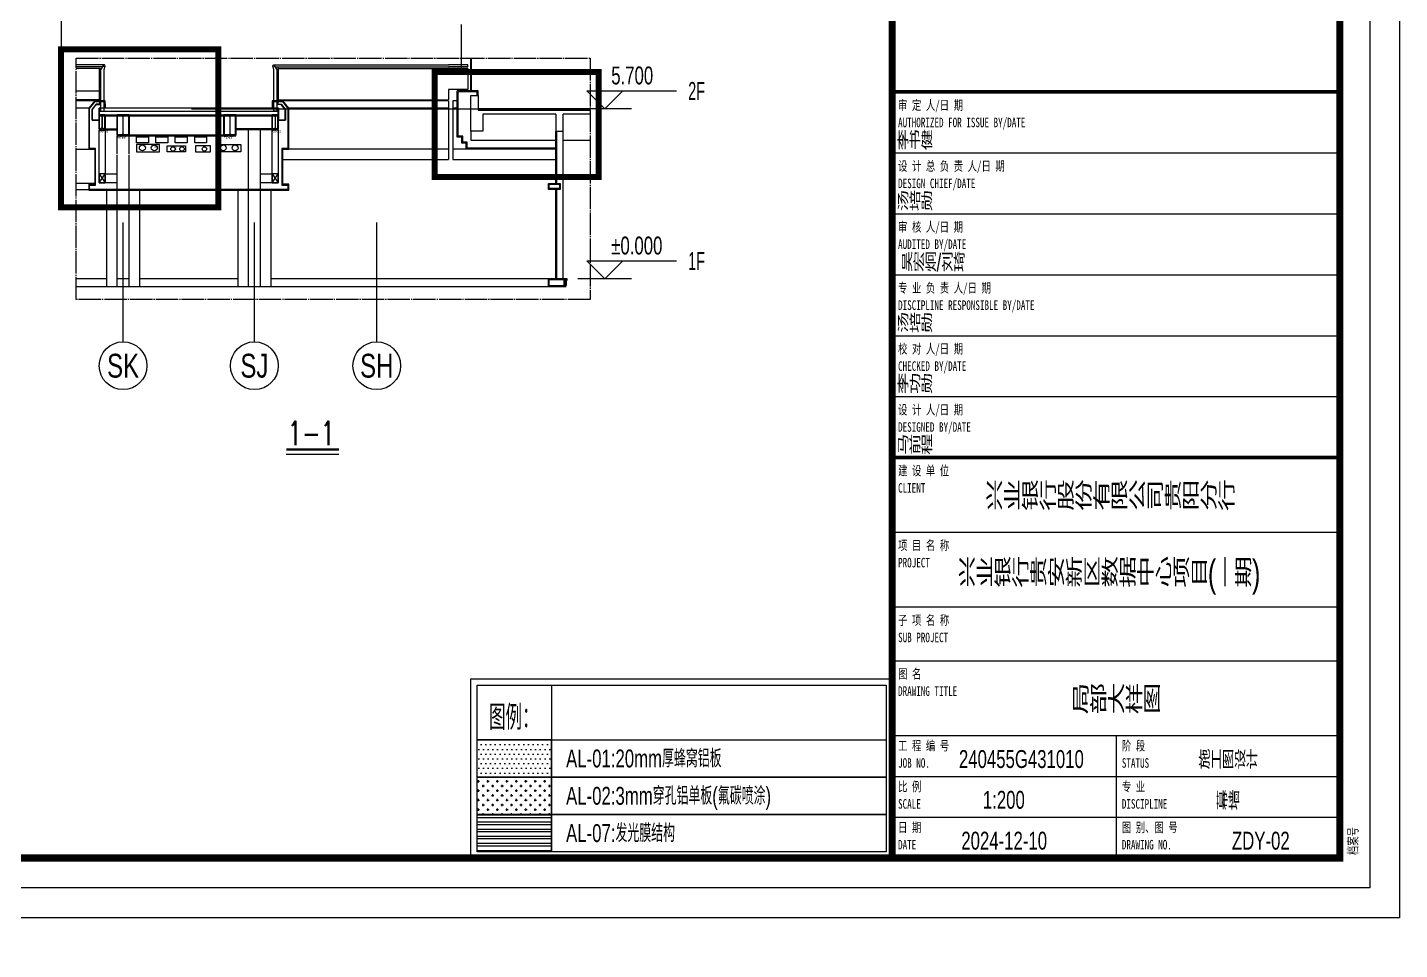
# Model space of a CAD drawing. Extents: x -8792 to 174344, y -43961 to 62816.
# Drawn here: x 128366 to 174344, y 349 to 31255 of the extents above; entities that cross this region are included whole.
import ezdxf
from ezdxf.enums import TextEntityAlignment as Align
from ezdxf.xclip import XClip

# ---------------------------------------------------------------- set-up
doc = ezdxf.new("R2010")
doc.units = 0
doc.header["$LTSCALE"] = 50
doc.header["$XCLIPFRAME"] = 0
doc.set_wipeout_variables(frame=1)
for name, pattern in [('__DASH', [0.35, 0.25, -0.1]), ('CONTINOUS', [0]), ('DASHED', [0.75, 0.5, -0.25]), ('DOT2', [0.125, 0, -0.125]), ('JIS_08_15', [17.25, 15, -0.75, 0.75, -0.75])]:
    doc.linetypes.add(name, pattern=pattern)
for name, color, linetype in [('#分隔线', 1, 'JIS_08_15'), ('#填充层', 8, 'Continuous'), ('#大样、节点索引蓝线', 170, 'Continuous'), ('#文字', 2, 'Continuous'), ('#标注', 1, 'Continuous'), ('1-WIN-1', 3, 'Continuous'), ('2017_11-sheet-R$0$C-SHET-TTLB', 11, 'Continuous'), ('A-AL', 63, 'Continuous'), ('A-BEAM-SECT-S', 10, 'Continuous'), ('A-CLNG-ACCS', 2, 'Continuous'), ('A-DETL-ALUM', 30, 'Continuous'), ('A-ELEV-PATT', 8, 'Continuous'), ('A-FLOR', 2, 'Continuous'), ('A-FLOR-OTLN', 4, 'DOT2'), ('A-GLASS', 140, 'Continuous'), ('A-GLASS-E', 145, 'Continuous'), ('A-HATH', 9, 'Continuous'), ('A-NOTE', 4, 'Continuous'), ('A-SECT-3', 151, 'Continuous'), ('A-STRS-HRAL', 80, 'Continuous'), ('A-WALL-CONC', 6, 'Continuous'), ('A-WALL-E', 7, 'Continuous'), ('C-SHET-SHBD', 11, 'Continuous'), ('C-SHET-TTLB', 11, 'Continuous'), ('TK', 7, 'Continuous'), ('WZ', 7, 'Continuous'), ('保温层', 6, 'Continuous'), ('吊顶', 7, 'Continuous'), ('电-电力-管线复核数量标注', 2, 'CONTINOUS'), ('通-图框-文字', 4, 'Continuous')]:
    doc.layers.add(name, color=color, linetype=linetype)
doc.layers.add('20260120变更3', color=1, linetype='Continuous', true_color=0xff0000)
doc.layers.add('定位边线-不打印', color=251, linetype='Continuous', plot=False)
doc.styles.add('#文字', font='jrs.shx', dxfattribs={"width": 0.7, "bigfont": 'jhz.shx'})
doc.styles.add('2017_11-sheet-R$0$SHEET-ECADI', font='', dxfattribs={"width": 0.7})
doc.styles.add('HZ', font='jrs.shx', dxfattribs={"width": 0.6, "bigfont": 'hztxt.shx'})
doc.styles.add('JHZX', font='jrs.shx', dxfattribs={"width": 0.6, "bigfont": 'jhz.shx'})
doc.styles.get("Standard").update_dxf_attribs({"font": 'romans.shx', "bigfont": 'chinese.shx'})
doc.styles.add('XD-2008', font='xd-hzs.shx', dxfattribs={"width": 0.7, "bigfont": 'xd-hztxt.shx'})
doc.styles.add('XD2008', font='@1romans.shx', dxfattribs={"width": 0.7, "bigfont": '!hztxt.shx'})
doc.styles.add('图纸文字', font='txt.shx', dxfattribs={"width": 0.7, "bigfont": 'HZTXT.shx'})
doc.styles.add('楷体', font='', dxfattribs={"width": 0.75})
doc.styles.get('2017_11-sheet-R$0$SHEET-ECADI').set_extended_font_data('SimHei')
doc.styles.get('楷体').set_extended_font_data('KaiTi_GB2312')

# ---------------------------------------------------------------- blocks, each defined once
blk = doc.blocks.new('A3文本框')
at = {"layer": 'Defpoints', "ltscale": 500}
blk.add_lwpolyline([(10, -10), (-420, -10), (-420, 297), (10, 297)], close=True, dxfattribs=at)
at = {"layer": 'C-SHET-SHBD', "style": 'XD2008', "width": 0.7}
for tag, height, p in [('子项名称', 4.5, (-37.49, 35.41)), ('图名', 4.5, (-37.49, 24.27)), ('比例', 3, (-56.3, 8.25)), ('MQJD-01', 3, (-13.24, 2.27))]:
    blk.add_attdef(tag, text='', height=height, dxfattribs=at).set_placement(p, align=Align.CENTER)
blk = doc.blocks.new('TL2')
at = {"layer": '#填充层', "ltscale": 5}
h = blk.add_hatch(dxfattribs=at)
h.set_pattern_fill('DOTS', color=256, scale=0.5)
h.set_pattern_definition([(0, (-786.7202, -17.09334), (0.396875, 0.79375), [0, -0.79375])])
h.paths.add_polyline_path([(-69.56, 19.79), (-57.06, 19.79), (-57.06, 13.54), (-69.56, 13.54)])
h = blk.add_hatch(dxfattribs=at)
h.set_pattern_fill('CROSS', color=256, scale=0.5)
h.set_pattern_definition([(0, (-317.8519, 917.3708), (0.79375, 0.79375), [0.396875, -1.190625]), (90, (-317.65346, 917.1723), (-0.79375, 0.79375), [0.396875, -1.190625])])
h.paths.add_polyline_path([(-69.56, 13.54), (-57.06, 13.54), (-57.06, 7.29), (-69.56, 7.29)])
at = {"layer": 'A-ELEV-PATT', "ltscale": 5}
h = blk.add_hatch(dxfattribs=at)
h.set_pattern_fill('STEEL', color=256, scale=0.75, angle=135)
h.set_pattern_definition([(180, (-358.2567, -120.9359), (-7e-17, -1.190625), []), (180, (-358.6776, -121.3568), (-7e-17, -1.190625), [])])
h.paths.add_polyline_path([(-69.56, 7.29), (-57.06, 7.29), (-57.06, 1.04), (-69.56, 1.04)])
at = {"layer": '#标注'}
for points in [[(-69.56, 19.79), (-57.06, 19.79), (-57.06, 13.54), (-69.56, 13.54)], [(-1.04, 13.54), (-57.06, 13.54), (-57.06, 19.79), (-1.04, 19.79)], [(-69.56, 13.54), (-57.06, 13.54), (-57.06, 7.29), (-69.56, 7.29)], [(-57.06, 13.54), (-1.04, 13.54), (-1.04, 7.29), (-57.06, 7.29)], [(-69.56, 7.29), (-57.06, 7.29), (-57.06, 1.04), (-69.56, 1.04)], [(-1.04, 1.04), (-57.06, 1.04), (-57.06, 7.29), (-1.04, 7.29)]]:
    blk.add_lwpolyline(points, close=True, dxfattribs=at)
at = {"color": 5}
for points in [[(-70.6, 30.01), (0, 30.01), (0, 0), (-70.6, 0)], [(-69.56, 28.97), (-57.06, 28.97), (-57.06, 19.79), (-69.56, 19.79)]]:
    blk.add_lwpolyline(points, close=True, dxfattribs=at)
at = {"color": 8}
blk.add_lwpolyline([(-69.56, 28.97), (-1.04, 28.97), (-1.04, 1.04), (-69.56, 1.04)], close=True, dxfattribs=at)
at = {"layer": '#文字', "style": '#文字', "width": 0.7}
blk.add_text('图例：', height=4.167, dxfattribs=at).set_placement((-63.4, 23.76), align=Align.MIDDLE)
for s, p in [('AL-01:20mm厚蜂窝铝板', (-54.64, 16.67)), ('AL-02:3mm穿孔铝单板(氟碳喷涂)', (-54.64, 10.42)), ('AL-07:发光膜结构', (-54.64, 4.17))]:
    blk.add_text(s, height=3, dxfattribs=at).set_placement(p, align=Align.MIDDLE_LEFT)
blk = doc.blocks.new('A$Cbd8d7c8c')
at = {"layer": 'A-FLOR-OTLN', "color": 8}
blk.add_lwpolyline([(-22721, -15690), (-43719, -33393, 0.413756), (-43992, -36561, 0.189672), (122158, -126683, 0.414786), (124666, -124719), (133885, -48362, 0.379931), (116453, -23208, 0.236452)], format="xyb", dxfattribs=at)
at = {"layer": '吊顶', "const_width": 3}
blk.add_lwpolyline([(36525, -42886, 0.056654), (31390, -41079), (30859, -40958, -0.112536), (21289, -36344, -0.028917), (3039, -19971, 0.413532), (-634, -19953), (-31398, -50353, 0.414781), (-31416, -54033, 0.170492), (123964, -129415, 0.412564), (126841, -127143), (136318, -48656, 1.269195), (87077, -54393)], format="xyb", dxfattribs=at)
blk = doc.blocks.new('700-400')
at = {"layer": 'A-BEAM-SECT-S'}
for p, q in [((-100, -170), (-100, 470)), ((300, 470), (300, -170))]:
    blk.add_line(p, q, dxfattribs=at)
blk.add_lwpolyline([(108, 470), (300, 470), (300, 500), (-100, 500), (-100, 470), (92, 470), (92, -170), (-100, -170), (-100, -200), (300, -200), (300, -170), (108, -170)], close=True, dxfattribs=at)
for points in [[(-88, -170), (-88, 470)], [(62, 470), (92, 440)], [(138, 470), (108, 440)], [(288, -170), (288, 470)], [(62, -170), (92, -140)], [(138, -170), (108, -140)]]:
    blk.add_lwpolyline(points, dxfattribs=at)
at = {"layer": '定位边线-不打印', "style": 'XD2008', "width": 0.7}
blk.add_text('700*400', height=70, dxfattribs=at).set_placement((-107, -303))
blk = doc.blocks.new('栏杆')
at = {"layer": 'A-GLASS-E'}
blk.add_lwpolyline([(35492900, 2535980), (35492920, 2535980), (35492920, 2537029), (35492900, 2537029)], close=True, dxfattribs=at)
at = {"layer": 'A-STRS-HRAL'}
for points in [[(35492870, 2535600), (35492760, 2535600), (35492760, 2537000), (35492729, 2537112)], [(35492902, 2536889), (35492870, 2536889)], [(35492870, 2536871), (35492902, 2536871)], [(35492900, 2536139), (35492870, 2536139)], [(35492870, 2536121), (35492900, 2536121)]]:
    blk.add_lwpolyline(points, dxfattribs=at)
blk.add_lwpolyline([(35492870, 2535600), (35492870, 2536986, 0.142771), (35492862, 2537013), (35492783, 2537136)], format="xyb", dxfattribs=at)
blk.add_circle((35492758, 2537120), 30, dxfattribs=at)
blk = doc.blocks.new('500-200')
at = {"layer": 'A-BEAM-SECT-S'}
for p, q in [((0, 30), (0, 470)), ((200, 470), (200, 30))]:
    blk.add_line(p, q, dxfattribs=at)
blk.add_lwpolyline([(108, 470), (200, 470), (200, 500), (0, 500), (0, 470), (92, 470), (92, 30), (0, 30), (0, 0), (200, 0), (200, 30), (108, 30)], close=True, dxfattribs=at)
for points in [[(12, 30), (12, 470)], [(62, 470), (92, 440)], [(138, 470), (108, 440)], [(188, 30), (188, 470)], [(62, 30), (92, 60)], [(138, 30), (108, 60)]]:
    blk.add_lwpolyline(points, dxfattribs=at)
at = {"layer": '定位边线-不打印', "style": 'XD2008', "width": 0.7}
blk.add_text('500*200', height=70, dxfattribs=at).set_placement((-7, -103))
blk = doc.blocks.new('A$Cfbc66554')
at = {"layer": '保温层'}
h = blk.add_hatch(dxfattribs=at)
h.set_pattern_fill('ANSI37', color=256, scale=20)
h.set_pattern_definition([(45, (-1577208.237, -398114), (-22.4506403, 22.4506403), []), (135, (-1577208.237, -398114), (-22.4506403, -22.4506403), [])])
h.paths.add_polyline_path([(-1515, -50), (-1450, -50), (-1450, -220), (-1515, -220)])
at = {"layer": '1-WIN-1'}
blk.add_line((-900, 5700), (-4400, 5700), dxfattribs=at)
at = {"layer": '20260120变更3'}
for points in [[(-15850, 4760), (-15450, 4760), (-15450, 4560), (-15850, 4560)], [(-15200, 4760), (-14800, 4760), (-14800, 4560), (-15200, 4560)], [(-14550, 4760), (-14150, 4760), (-14150, 4560), (-14550, 4560)], [(-13900, 4760), (-13500, 4760), (-13500, 4560), (-13900, 4560)]]:
    blk.add_lwpolyline(points, close=True, dxfattribs=at)
at = {"layer": 'A-AL', "color": 8}
for p, q in [((-4650, 6300), (-4650, 8700)), ((-4620, 6300), (-4620, 8700)), ((-16928, 7170), (-19963, 7170)), ((-19963, 7110), (-19963, 7170)), ((-16983, 7110), (-19963, 7110)), ((-19963, 7049), (-19963, 6000)), ((-17070, 7049), (-19963, 7049)), ((-11252, 7170), (-5400, 7170)), ((-11197, 7110), (-5400, 7110)), ((-11110, 7049), (-5400, 7049)), ((-4750, 7170), (-5400, 7170)), ((-4750, 7110), (-5400, 7110)), ((-4750, 7049), (-5400, 7049)), ((-4750, 7110), (-4750, 7170)), ((-4750, 7049), (-4750, 6350)), ((-22785, 6300), (-19963, 6300)), ((-19963, 6300), (-17090, 6300)), ((-17070, 6000), (-19963, 6000)), ((-11110, 6000), (-5400, 6000)), ((-5400, 6350), (-5400, 6000)), ((-4750, 6350), (-5400, 6350)), ((-20380, 5970), (-20380, 4750)), ((-16900, 5970), (-20380, 5970)), ((-17450, 5720), (-20380, 5720)), ((-14004, 5700), (1634, 5700)), ((-5400, 5970), (-11300, 5970)), ((-5400, 5720), (-10750, 5720)), ((-5400, 5970), (-5400, 4000)), ((-450, 5520), (-450, 0)), ((450, 5520), (450, 0)), ((-22785, 4750), (-20380, 4750)), ((-20480, 4750), (-20480, 4550)), ((-4650, 4950), (-4650, 4650)), ((-4650, 4650), (-1800, 4650)), ((-1550, 4650), (-450, 4650)), ((-22785, 4550), (-20480, 4550)), ((-22785, 4350), (-20580, 4350)), ((-20580, 4550), (-20580, 4350)), ((-20580, 4350), (-17250, 4350)), ((-5400, 4350), (-10950, 4350)), ((-10950, 4000), (-5400, 4000)), ((-22989, 3000), (-17450, 3000)), ((-17250, 3200), (-22769, 3200)), ((-16850, 0), (-22785, 0)), ((-16100, 0), (-16500, 0)), ((-12452, 0), (-15750, 0)), ((-2050, 0), (-11352, 0)), ((-2050, -250), (-2050, 0)), ((-1600, 0), (-2050, 0)), ((-2050, -250), (-2050, 0)), ((-1420, 0), (-2050, 0)), ((-1420, -50), (-1420, 0)), ((-22785, -250), (-2050, -250)), ((-2050, -250), (-1800, -250)), ((-2050, -250), (-1450, -250)), ((-2020, -220), (-2020, -30)), ((-1630, -30), (-2020, -30)), ((-2020, -220), (-2020, -30)), ((-1450, -30), (-2020, -30)), ((-2020, -220), (-1800, -220)), ((-2020, -220), (-1450, -220)), ((-1450, -50), (-1450, -30))]:
    blk.add_line(p, q, dxfattribs=at)
at = {"layer": 'A-AL'}
for p, q in [((-4400, 6300), (-5100, 6300)), ((-5100, 4750), (-5100, 6300)), ((-4430, 6270), (-5070, 6270)), ((-5070, 4780), (-5070, 6270)), ((-4430, 6150), (-4430, 6270)), ((-4400, 6150), (-4400, 6300)), ((-16900, 5870), (-16900, 5970)), ((-5100, 5970), (-5250, 5970)), ((-5250, 5970), (-5250, 4000)), ((-5100, 5720), (-5250, 5720)), ((-4950, 4750), (-5100, 4750)), ((-4920, 4780), (-5070, 4780)), ((-4950, 4550), (-4950, 4750)), ((-4920, 4580), (-4920, 4780)), ((-1800, 4380), (-1800, 4950)), ((-1800, 4380), (-1800, 4950)), ((-1770, 4380), (-1770, 4950)), ((-1770, 4350), (-1770, 4950)), ((-4800, 4350), (-5250, 4350)), ((-4800, 4550), (-4950, 4550)), ((-4770, 4580), (-4920, 4580)), ((-4800, 4350), (-4800, 4550)), ((-1800, 4350), (-4800, 4350)), ((-1770, 4350), (-4800, 4350)), ((-4770, 4380), (-4770, 4580)), ((-1800, 4380), (-4770, 4380)), ((-1800, 4380), (-4770, 4380)), ((-5250, 4000), (-1800, 4000)), ((-17100, 2995), (-17100, 2970)), ((-11100, 2995), (-11100, 2970))]:
    blk.add_line(p, q, dxfattribs=at)
for points in [[(-17100, 2995), (-17425, 2995), (-17425, 3145), (-17225, 3145), (-17225, 4375), (-17425, 4375), (-17425, 5711), (-17238, 5945), (-16925, 5945), (-16925, 5870), (-16900, 5870), (-16900, 5970), (-17250, 5970), (-17450, 5720), (-17450, 4350), (-17250, 4350), (-17250, 3170), (-17450, 3170), (-17450, 2970), (-17100, 2970)], [(-11100, 2970), (-10750, 2970), (-10750, 3170), (-10950, 3170), (-10950, 4350), (-10750, 4350), (-10750, 5720), (-10950, 5970), (-11300, 5970), (-11300, 5870), (-11275, 5870), (-11275, 5945), (-10962, 5945), (-10775, 5711), (-10775, 4375), (-10975, 4375), (-10975, 3145), (-10775, 3145), (-10775, 2995), (-11100, 2995)], [(-17100, 2970), (-16100, 2970)]]:
    blk.add_lwpolyline(points, dxfattribs=at)
at = {"layer": 'A-AL', "color": 32}
for points in [[(-11100, 2995), (-17100, 2995)], [(-17100, 2970), (-11100, 2970)]]:
    blk.add_lwpolyline(points, dxfattribs=at)
at = {"layer": 'A-AL'}
for points in [[(-2050, 3200), (-1650, 3200), (-1650, 3000), (-2050, 3000)], [(-2020, 3170), (-1680, 3170), (-1680, 3030), (-2020, 3030)]]:
    blk.add_lwpolyline(points, close=True, dxfattribs=at)
at = {"layer": 'A-BEAM-SECT-S'}
for p, q in [((-16900, 5500), (-11300, 5500)), ((-16900, 5470), (-11300, 5470)), ((-16900, 5030), (-16500, 5030)), ((-16900, 5000), (-16500, 5000)), ((-16150, 4830), (-12919, 4830)), ((-16100, 4800), (-12919, 4800)), ((-11300, 5030), (-12519, 5030)), ((-11300, 5000), (-12519, 5000))]:
    blk.add_line(p, q, dxfattribs=at)
for points in [[(-16900, 5470), (-17100, 5470)], [(-17100, 3220), (-16900, 3520)], [(-17100, 3520), (-16900, 3220)], [(-16900, 3520), (-16500, 3520)], [(-16500, 3220), (-16900, 3220)], [(-11700, 3520), (-11300, 3520)], [(-11300, 3220), (-11700, 3220)], [(-11300, 3220), (-11100, 3520)], [(-11300, 3520), (-11100, 3220)]]:
    blk.add_lwpolyline(points, dxfattribs=at)
for points in [[(-17100, 3220), (-17100, 4990), (-16900, 4990), (-16900, 3220)], [(-11300, 3220), (-11300, 5000), (-11100, 5000), (-11100, 3220)], [(-17100, 3220), (-16900, 3220), (-16900, 3520), (-17100, 3520)], [(-11300, 3220), (-11100, 3220), (-11100, 3520), (-11300, 3520)]]:
    blk.add_lwpolyline(points, close=True, dxfattribs=at)
at = {"layer": 'A-CLNG-ACCS'}
blk.add_lwpolyline([(-14550, 3008), (-13650, 3008), (-13650, 2958), (-14550, 2958)], close=True, dxfattribs=at)
at = {"layer": 'A-DETL-ALUM'}
for points in [[(-17085, 5945), (-17085, 5853), (-17201, 5853), (-17340, 5679), (-17340, 5320), (-17100, 5320), (-17100, 5720), (-17105, 5720), (-17105, 5325), (-17335, 5325), (-17335, 5677), (-17199, 5848), (-17080, 5848), (-17080, 5945)], [(-11115, 5945), (-11115, 5853), (-10999, 5853), (-10860, 5679), (-10860, 5320), (-11100, 5320), (-11100, 5720), (-11095, 5720), (-11095, 5325), (-10865, 5325), (-10865, 5677), (-11001, 5848), (-11120, 5848), (-11120, 5945)]]:
    blk.add_lwpolyline(points, dxfattribs=at)
at = {"layer": 'A-FLOR'}
for p, q in [((-11095, 5720), (-17100, 5720)), ((-17100, 5620), (-17100, 5720)), ((-11100, 5620), (-11100, 5720))]:
    blk.add_line(p, q, dxfattribs=at)
at = {"layer": 'A-GLASS'}
for p, q in [((-1550, 0), (-1550, 4950)), ((-1800, 3200), (-1800, 4350)), ((-1800, 3200), (-1800, 4350)), ((-1770, 3200), (-1770, 4350)), ((-1800, 0), (-1800, 3000)), ((-1770, 0), (-1770, 3000))]:
    blk.add_line(p, q, dxfattribs=at)
at = {"layer": 'A-HATH', "linetype": '__DASH'}
for p, q in [((-16500, 4175), (-16500, 4800)), ((-16100, 4175), (-16100, 4800)), ((-12100, -275), (-12100, 5000)), ((-11700, -275), (-11700, 5030)), ((-16500, -275), (-16500, 4145)), ((-16100, -275), (-16100, 4145))]:
    blk.add_line(p, q, dxfattribs=at)
at = {"layer": 'A-HATH'}
for points in [[(-16900, 5870), (-16900, 5720)], [(-11300, 5870), (-11300, 5720)], [(-11275, 5870), (-11275, 5720)]]:
    blk.add_lwpolyline(points, dxfattribs=at)
at = {"layer": 'A-SECT-3'}
for points in [[(-16850, 2970), (-16850, -266)], [(-15750, 2970), (-15750, -275)], [(-12452, 2970), (-12452, -275)], [(-11352, 2970), (-11352, -266)]]:
    blk.add_lwpolyline(points, dxfattribs=at)
at = {"layer": 'A-WALL-CONC'}
for p, q in [((-17100, 5620), (-11100, 5620)), ((-17100, 5620), (-17100, 5500)), ((-11100, 5620), (-11100, 5500)), ((-17100, 5500), (-11100, 5500))]:
    blk.add_line(p, q, dxfattribs=at)
at = {"layer": 'A-WALL-E'}
for p, q in [((-4650, 6150), (-4400, 6150)), ((-4650, 4950), (-4650, 6150)), ((-4400, 6150), (-4400, 5650)), ((-4400, 5650), (1634, 5650)), ((-4250, 5520), (-4250, 4950)), ((-1800, 5520), (-4250, 5520)), ((1634, 5520), (-1550, 5520)), ((-4250, 4950), (-4650, 4950))]:
    blk.add_line(p, q, dxfattribs=at)
blk.add_lwpolyline([(-1800, 5520), (-1800, 4950), (-1550, 4950), (-1550, 5520)], dxfattribs=at)
at = {"layer": '保温层'}
blk.add_lwpolyline([(-1515, -50), (-1450, -50), (-1450, -220), (-1515, -220)], close=True, dxfattribs=at)
at = {"layer": '电-电力-管线复核数量标注', "color": 5}
for points in [[(-15075, 4260), (-15075, 4510), (-15850, 4510), (-15850, 4260)], [(-14212, 4460), (-14212, 4260), (-14825, 4260), (-14825, 4460)], [(-13877, 4260), (-13375, 4260), (-13375, 4460), (-13877, 4460)], [(-13125, 4260), (-13125, 4510), (-12350, 4510), (-12350, 4260)]]:
    blk.add_lwpolyline(points, close=True, dxfattribs=at)
for centre, radius in [((-15654, 4392), 100), ((-15254, 4392), 100), ((-14626, 4354), 75), ((-14326, 4354), 75), ((-13575, 4354), 75), ((-12946, 4392), 100), ((-12546, 4392), 100)]:
    blk.add_circle(centre, radius, dxfattribs=at)
at = {"layer": 'A-BEAM-SECT-S'}
for name, p in [('500-200', (-17100, 5000)), ('700-400', (-16400, 5000)), ('700-400', (-12819, 5000)), ('500-200', (-11300, 5000))]:
    blk.add_blockref(name, p, dxfattribs=at)
at = {"layer": 'A-STRS-HRAL', "xscale": -1}
blk.add_blockref('栏杆', (35475830, -2529980), dxfattribs=at)
at = {"layer": 'A-STRS-HRAL'}
blk.add_blockref('栏杆', (-35504010, -2529980), dxfattribs=at)
at = {"layer": 'A-NOTE'}
for p in [(-15267, 4391), (-14597, 4328)]:
    blk.add_text('水', height=80, dxfattribs=at).set_placement(p)
blk = doc.blocks.new('LEVEL')
blk.add_line((9, 0), (0, 0))
blk.add_lwpolyline([(7.5, 3), (4.5, 0), (1.5, 3), (16.5, 3)])
at = {"layer": 'WZ', "style": '楷体', "width": 0.75}
blk.add_attdef('LEVEL', text='', height=3.5, dxfattribs=at).set_placement((9.33, 5.59), align=Align.MIDDLE_CENTER)
blk.add_attdef('FLOOR', text='', height=3.5, dxfattribs=at).set_placement((17.5, 3), align=Align.MIDDLE_LEFT)
blk = doc.blocks.new('*U7')
at = {"linetype": 'ByBlock'}
blk.add_line((0, -20), (0, 0), dxfattribs=at)
blk.add_circle((0, -24), 4, dxfattribs=at)
at = {"color": 2, "linetype": 'ByBlock', "style": 'JHZX', "width": 0.75}
blk.add_attdef('AXES', text='', height=4, dxfattribs=at).set_placement((0, -24), align=Align.MIDDLE_CENTER)
blk = doc.blocks.new('*U36')
blk.add_line((-4.13, -0.75), (4.67, -0.75))
at = {"const_width": 0.4}
blk.add_lwpolyline([(-4.13, 0), (4.67, 0)], dxfattribs=at)
at = {"layer": 'WZ', "color": 2, "style": '图纸文字', "width": 0.7}
blk.add_attdef('立面图', text='', height=4, dxfattribs=at).set_placement((0.06, 2.74), align=Align.MIDDLE_CENTER)
blk = doc.blocks.new('*U208')
blk.add_wipeout([(-4.32, 5), (-4.95, 4.92), (-5.56, 4.76), (-6.14, 4.53), (-6.69, 4.23), (-7.2, 3.86), (-7.66, 3.43), (-8.06, 2.94), (-8.4, 2.41), (-8.67, 1.84), (-8.86, 1.25), (-8.98, 0.63), (-9.02, 0), (-8.98, -0.63), (-8.86, -1.25), (-8.67, -1.84), (-8.4, -2.41), (-8.06, -2.94), (-7.66, -3.43), (-7.2, -3.86), (-6.69, -4.23), (-6.14, -4.53), (-5.56, -4.76), (-4.95, -4.92), (-4.32, -5), (-3.7, -5), (-3.07, -4.92), (-2.46, -4.76), (-1.88, -4.53), (-1.33, -4.23), (-0.82, -3.86), (-0.36, -3.43), (0.04, -2.94), (0.38, -2.41), (0.65, -1.84), (0.84, -1.25), (0.96, -0.63), (1, 0), (0.96, 0.63), (0.84, 1.25), (0.65, 1.84), (0.38, 2.41), (0.04, 2.94), (-0.36, 3.43), (-0.82, 3.86), (-1.33, 4.23), (-1.88, 4.53), (-2.46, 4.76), (-3.07, 4.92), (-3.7, 5)])
blk.add_line((0.99, 0), (8.9, 0))
at = {"layer": '#文字', "style": 'JHZX', "width": 0.714555}
blk.add_attdef('DANO.', text='', height=3.5, rotation=90, dxfattribs=at).set_placement((-2.06, -4.02), (-2.06, 3.82), align=Align.FIT)
blk = doc.blocks.new('华东院_土建2018EcadiA3_2021_06-sheet-R', base_point=(415, 5))
at = {"layer": '2017_11-sheet-R$0$C-SHET-TTLB'}
for p, q in [((340.02, 123.16), (415, 123.16)), ((340.02, 112.95), (415, 112.95)), ((340.02, 102.74), (415, 102.74)), ((340.02, 92.53), (415, 92.53)), ((340.02, 82.33), (415, 82.33)), ((340.02, 59.59), (415, 59.59)), ((340.02, 47.07), (415, 47.07)), ((340.02, 38.07), (415, 38.07)), ((340.02, 25.54), (415, 25.54)), ((377.51, 25.54), (377.51, 4.99)), ((340.02, 18.68), (415, 18.68)), ((340.02, 11.85), (415, 11.85))]:
    blk.add_line(p, q, dxfattribs=at)
for points in [[(339.71, 133.41, 0.6, 0.6, 0), (414.71, 133.41, 0.9, 0.9, 0)], [(340.02, 72.12, 0.6, 0.6, 0), (415.02, 72.12, 0.9, 0.9, 0)]]:
    blk.add_lwpolyline(points, format="xyseb", dxfattribs=at)
at = {"layer": '2017_11-sheet-R$0$C-SHET-TTLB', "style": '2017_11-sheet-R$0$SHEET-ECADI', "width": 0.7}
for s, p in [('审 定 人/日 期', (340.98, 130.37)), ('AUTHORIZED FOR ISSUE BY/DATE', (340.98, 127.47)), ('设 计 总 负 责 人/日 期', (340.98, 120.17)), ('DESIGN CHIEF/DATE', (340.98, 117.26)), ('审 核 人/日 期', (340.98, 109.96)), ('AUDITED BY/DATE', (340.98, 107.06)), ('专 业 负 责 人/日 期', (340.98, 99.75)), ('DISCIPLINE RESPONSIBLE BY/DATE', (340.98, 96.85)), ('校 对 人/日 期', (340.98, 89.54)), ('CHECKED BY/DATE', (340.98, 86.64)), ('设 计 人/日 期', (340.98, 79.33)), ('DESIGNED BY/DATE', (340.98, 76.43)), ('建 设 单 位', (340.98, 69.13)), ('CLIENT', (340.98, 66.22)), ('项 目 名 称', (340.98, 56.6)), ('PROJECT', (340.98, 53.7)), ('子 项 名 称', (340.98, 44.07)), ('SUB PROJECT', (340.98, 41.17)), ('图 名', (340.98, 35.07)), ('DRAWING TITLE', (340.98, 32.17)), ('工 程 编 号', (340.98, 23.03)), ('阶 段', (378.47, 23.03)), ('JOB NO.', (340.98, 20.13)), ('STATUS', (378.47, 20.13)), ('比 例', (340.98, 16.18)), ('专 业', (378.47, 16.18)), ('SCALE', (340.98, 13.27)), ('DISCIPLINE', (378.47, 13.27)), ('日 期', (340.98, 9.34)), ('图 别、图 号', (378.47, 9.34)), ('DATE', (340.98, 6.44)), ('DRAWING NO.', (378.47, 6.44))]:
    blk.add_text(s, height=1.6, dxfattribs=at).set_placement(p)
blk.add_text('档案号', height=1.6, rotation=90, dxfattribs=at).set_placement((417.98, 5.49))
blk = doc.blocks.new('A$Ce60f285c')
at = {"layer": 'C-SHET-TTLB'}
for points in [[(430, 307), (430, 0), (0, 0), (0, 307)], [(425, 302), (425, 5), (5, 5), (5, 302)]]:
    blk.add_lwpolyline(points, close=True, dxfattribs=at)
at = {"layer": 'C-SHET-TTLB', "const_width": 1.2}
blk.add_lwpolyline([(18.4, 297), (420, 297), (420, 10), (18.4, 10)], close=True, dxfattribs=at)
at = {"layer": 'C-SHET-TTLB'}
blk.add_lwpolyline([(345, 297, 1.2, 1.2, 0), (345, 10.01, 0.9, 0.9, 0)], format="xyseb", dxfattribs=at)
blk.add_blockref('华东院_土建2018EcadiA3_2021_06-sheet-R', (420, 10), dxfattribs=at)
at = {"layer": 'C-SHET-SHBD', "style": 'XD2008', "width": 0.7}
for tag, p in [('审定人', (345.74, 128.4)), ('设总', (345.74, 118.19)), ('审核人', (345.74, 107.96)), ('专业负责人', (345.74, 97.75)), ('校对人', (345.74, 87.55)), ('设计人', (345.74, 77.64))]:
    blk.add_attdef(tag, p, '', height=2.8, dxfattribs=at)
for tag, p in [('工程编号', (368.42, 27.05)), ('阶段', (404.41, 27.05)), ('专业', (404.41, 19.69))]:
    blk.add_attdef(tag, text='', height=3.5, dxfattribs=at).set_placement(p, align=Align.MIDDLE_CENTER)
at = {"layer": 'C-SHET-SHBD', "style": 'XD2008', "width": 0.7, "flags": 1}
blk.add_attdef('日期', text='', height=3.5, dxfattribs=at).set_placement((368.42, 13.43), align=Align.MIDDLE_CENTER)
at = {"layer": '通-图框-文字', "style": 'XD-2008', "width": 0.7}
for tag, p in [('建设单位', (383.41, 70.61)), ('项目名称', (383.28, 58.43))]:
    blk.add_attdef(tag, text='', height=5, dxfattribs=at).set_placement(p, align=Align.MIDDLE_CENTER)
blk = doc.blocks.new('A$C6049850a')
at = {"ltscale": 10}
blk.add_blockref('A$Ce60f285c', (0, 0), dxfattribs=at)
at = {"layer": 'C-SHET-SHBD', "ltscale": 10, "style": 'XD2008', "width": 0.7}
for s, p in [('李书健', (348.79, 130.37)), ('汤培勋', (348.79, 120.16)), ('吴宏炯/刘琦', (351.83, 109.95)), ('汤培勋', (348.79, 99.74)), ('李功勋', (348.79, 89.54)), ('马前程', (348.79, 79.33)), ('240455G431010', (366.64, 26.59)), ('施工图设计', (401.26, 26.59)), ('幕墙', (401.26, 19.75)), ('2024-12-10', (363.76, 12.91))]:
    blk.add_text(s, height=3, dxfattribs=at).set_placement(p, align=Align.MIDDLE)
for s, p in [('兴业银行股份有限公司贵阳分行', (360.58, 68.34)), ('兴业银行贵安新区数据中心项目(一期)', (355.99, 55.49))]:
    blk.add_text(s, height=4.5, dxfattribs=at).set_placement(p)

msp = doc.modelspace()

# ---------------------------------------------------------------- linework, layer by layer
at = {"layer": '#分隔线'}
msp.add_lwpolyline([(129998.17, 30222.241), (147220.151, 30222.241), (147220.151, 22141.279), (129998.17, 22141.279)], close=True, dxfattribs=at)
at = {"layer": '#大样、节点索引蓝线', "color": 5, "linetype": 'DASHED', "ltscale": 10, "const_width": 200}
msp.add_lwpolyline([(129495.709, 30522.714), (134763.633, 30522.714), (134763.633, 25223.095), (129495.709, 25223.095)], close=True, dxfattribs=at)

# ---------------------------------------------------------------- block references
at = {"layer": '#标注'}
ref = msp.add_blockref('LEVEL', (146811.647, 28526.63), dxfattribs=dict(at, xscale=200, yscale=200, zscale=200))
ref.add_attrib('LEVEL', '5.700', dxfattribs={"layer": '#文字', "height": 600, "style": '#文字', "width": 0.7}).set_placement((147928.889, 29645.166), align=Align.MIDDLE_LEFT)
ref.add_attrib('FLOOR', '2F', dxfattribs={"layer": '#文字', "height": 600, "style": 'HZ', "width": 0.6}).set_placement((150507.647, 29126.63), align=Align.MIDDLE_LEFT)
at = {"layer": '#标注', "linetype": 'ByBlock', "xscale": 200, "yscale": 200, "zscale": 200}
for p, values in [((131571.068, 24716.78), {'AXES': 'SK'}), ((135971.068, 24716.78), {'AXES': 'SJ'}), ((140071.068, 24716.78), {'AXES': 'SH'})]:
    msp.add_blockref('*U7', p, dxfattribs=at).add_auto_attribs(values)
at = {"layer": '#标注'}
ref = msp.add_blockref('LEVEL', (146811.647, 22826.63), dxfattribs=dict(at, xscale=200, yscale=200, zscale=200))
ref.add_attrib('LEVEL', '±0.000', dxfattribs={"layer": '#文字', "height": 600, "style": '#文字', "width": 0.7}).set_placement((147928.889, 23945.166), align=Align.MIDDLE_LEFT)
ref.add_attrib('FLOOR', '1F', dxfattribs={"layer": '#文字', "height": 600, "style": 'HZ', "width": 0.6}).set_placement((150507.647, 23426.63), align=Align.MIDDLE_LEFT)
at = {"layer": '#标注', "xscale": 200, "yscale": 200, "zscale": 200}
msp.add_blockref('*U36', (137867.184, 17107.399, 0), dxfattribs=at).add_auto_attribs({'立面图': '1-1'})
msp.add_blockref('TL2', (157344.035, 3418.668), dxfattribs=at)
at = {"ltscale": 10}
ref = msp.add_blockref('A$Cbd8d7c8c', (22321.982, 94074.685), dxfattribs=at)
XClip(ref).set_block_clipping_path([(76291.0063025201, -72283.9918497168), (103268.9259821397, -47877.3086105986)])
ref = msp.add_blockref('A$Cfbc66554', (147871.068, 22826.63), dxfattribs=at)
XClip(ref).set_block_clipping_path([(-17872.8980882543, -685.3507379908), (-650.9172145373, 7395.6106148362)])
at = {"layer": 'TK', "color": 0}
ref = msp.add_blockref('A3文本框', (172344.035, 3416.464), dxfattribs=dict(at, xscale=200, yscale=200, zscale=200))
ref.add_attrib('图名', '局部大样图', dxfattribs={"layer": 'C-SHET-SHBD', "height": 900, "style": 'XD2008', "width": 0.7}).set_placement((164846.171, 8270.308), align=Align.CENTER)
ref.add_attrib('MQJD-01', 'ZDY-02', dxfattribs={"layer": 'C-SHET-SHBD', "height": 600, "style": 'XD2008', "width": 0.7}).set_placement((169695.103, 3697.967), align=Align.CENTER)
ref.add_attrib('比例', '1:200', dxfattribs={"layer": 'C-SHET-SHBD', "height": 600, "style": 'XD2008', "width": 0.7}).set_placement((161084.006, 5067.391), align=Align.CENTER)

# ---------------------------------------------------------------- next in the draw order: block references
at = {"layer": '#标注'}
ref = msp.add_blockref('*U208', (129495.696, 32303.088), dxfattribs=dict(at, xscale=200, yscale=200, zscale=200, rotation=270))
ref.add_attrib('DANO.', 'FS8-JD-02', dxfattribs={"layer": '#文字', "height": 700, "style": '#文字', "width": 0.259766}).set_placement((128692.646, 32714.693), (130259.903, 32714.693), align=Align.FIT)
ref = msp.add_blockref('*U208', (142903.579, 31545.743, 0), dxfattribs=dict(at, xscale=200, yscale=200, zscale=200, rotation=270))
ref.add_attrib('DANO.', '参FS3-JD-22', dxfattribs={"layer": '#文字', "height": 700, "style": '#文字', "width": 0.239536}).set_placement((142100.529, 31957.349, 0), (143667.786, 31957.349, 0), align=Align.FIT)

# ---------------------------------------------------------------- next in the draw order: linework, layer by layer
at = {"layer": '#大样、节点索引蓝线', "color": 5, "linetype": 'DASHED', "ltscale": 10, "const_width": 200, "elevation": 0}
msp.add_lwpolyline([(142016.373, 29765.369), (147503.732, 29765.369), (147503.732, 26245.406), (142016.373, 26245.406)], close=True, dxfattribs=at)

# ---------------------------------------------------------------- next in the draw order: block references
at = {"ltscale": 10, "xscale": 200, "yscale": 200, "zscale": 200}
msp.add_blockref('A$C6049850a', (88344.035, 1416.464), dxfattribs=at)

doc.saveas('drawing.dxf')
